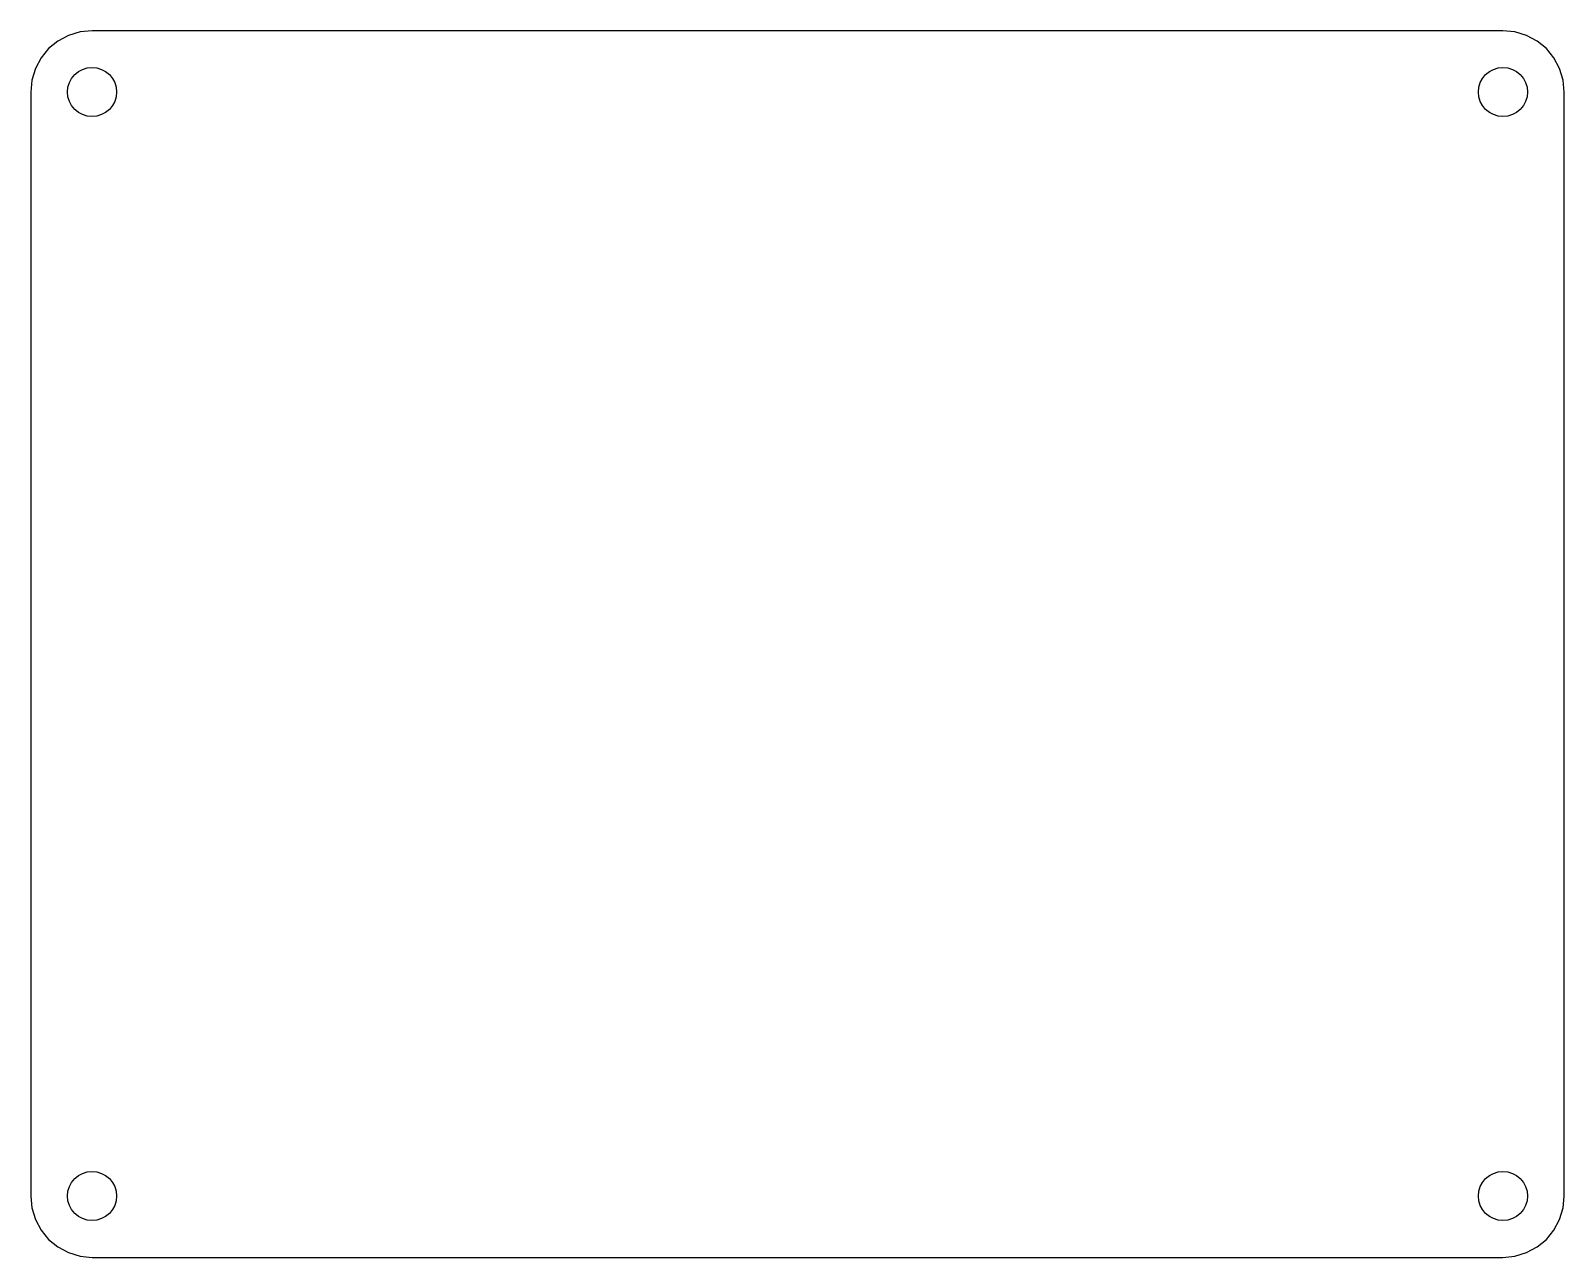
# Model space of a CAD drawing. Header units: metres. Extents: x 0 to 100, y 0 to 80.
import ezdxf

# ---------------------------------------------------------------- set-up
doc = ezdxf.new("R2010")
doc.units = ezdxf.units.M

msp = doc.modelspace()

# ---------------------------------------------------------------- linework, layer by layer
for p, q in [((4, 80), (3.21964, 79.9231)), ((96, 80), (4, 80)), ((96.7803, 79.9231), (96, 80)), ((1.77771, 79.3259), (1.17157, 78.8284)), ((2.46925, 79.6955), (1.77771, 79.3259)), ((3.21964, 79.9231), (2.46925, 79.6955)), ((97.5307, 79.6955), (96.7803, 79.9231)), ((98.2223, 79.3259), (97.5307, 79.6955)), ((98.8284, 78.8284), (98.2223, 79.3259)), ((0.674118, 78.2223), (0.304474, 77.5307)), ((1.17157, 78.8284), (0.674118, 78.2223)), ((99.3259, 78.2223), (98.8284, 78.8284)), ((99.6955, 77.5307), (99.3259, 78.2223)), ((0.304474, 77.5307), (0.076858, 76.7803)), ((2.66965, 76.8889), (2.86862, 77.1314)), ((2.86862, 77.1314), (3.11108, 77.3303)), ((3.11108, 77.3303), (3.3877, 77.4782)), ((3.3877, 77.4782), (3.68785, 77.5692)), ((3.68785, 77.5692), (4, 77.6)), ((4, 77.6), (4.31213, 77.5692)), ((4.31213, 77.5692), (4.61229, 77.4782)), ((4.61229, 77.4782), (4.8889, 77.3303)), ((4.8889, 77.3303), (5.13136, 77.1314)), ((5.13136, 77.1314), (5.33034, 76.8889)), ((94.6696, 76.8889), (94.8686, 77.1314)), ((94.8686, 77.1314), (95.1111, 77.3303)), ((95.1111, 77.3303), (95.3877, 77.4782)), ((95.3877, 77.4782), (95.6879, 77.5692)), ((95.6879, 77.5692), (96, 77.6)), ((96, 77.6), (96.3121, 77.5692)), ((96.3121, 77.5692), (96.6123, 77.4782)), ((96.6123, 77.4782), (96.8889, 77.3303)), ((96.8889, 77.3303), (97.1314, 77.1314)), ((97.1314, 77.1314), (97.3303, 76.8889)), ((99.9231, 76.7803), (99.6955, 77.5307)), ((0.076858, 76.7803), (0, 76)), ((0, 76), (0, 4)), ((2.39999, 76), (2.43074, 76.3121)), ((2.43074, 75.6879), (2.39999, 76)), ((2.43074, 76.3121), (2.52179, 76.6123)), ((2.52179, 76.6123), (2.66965, 76.8889)), ((5.33034, 76.8889), (5.4782, 76.6123)), ((5.4782, 76.6123), (5.56924, 76.3121)), ((5.56924, 76.3121), (5.59999, 76)), ((5.59999, 76), (5.56924, 75.6879)), ((94.4, 76), (94.4307, 76.3121)), ((94.4307, 75.6879), (94.4, 76)), ((94.4307, 76.3121), (94.5218, 76.6123)), ((94.5218, 76.6123), (94.6696, 76.8889)), ((97.3303, 76.8889), (97.4782, 76.6123)), ((97.4782, 76.6123), (97.5692, 76.3121)), ((97.5692, 76.3121), (97.6, 76)), ((97.6, 76), (97.5692, 75.6879)), ((100, 76), (99.9231, 76.7803)), ((100, 4), (100, 76)), ((2.52179, 75.3877), (2.43074, 75.6879)), ((2.66965, 75.1111), (2.52179, 75.3877)), ((2.86862, 74.8686), (2.66965, 75.1111)), ((5.33034, 75.1111), (5.13136, 74.8686)), ((5.4782, 75.3877), (5.33034, 75.1111)), ((5.56924, 75.6879), (5.4782, 75.3877)), ((94.5218, 75.3877), (94.4307, 75.6879)), ((94.6696, 75.1111), (94.5218, 75.3877)), ((94.8686, 74.8686), (94.6696, 75.1111)), ((97.3303, 75.1111), (97.1314, 74.8686)), ((97.4782, 75.3877), (97.3303, 75.1111)), ((97.5692, 75.6879), (97.4782, 75.3877)), ((3.11108, 74.6696), (2.86862, 74.8686)), ((3.3877, 74.5218), (3.11108, 74.6696)), ((3.68785, 74.4307), (3.3877, 74.5218)), ((3.99998, 74.4), (3.68785, 74.4307)), ((4.31213, 74.4307), (3.99998, 74.4)), ((4.61229, 74.5218), (4.31213, 74.4307)), ((4.8889, 74.6696), (4.61229, 74.5218)), ((5.13136, 74.8686), (4.8889, 74.6696)), ((95.1111, 74.6696), (94.8686, 74.8686)), ((95.3877, 74.5218), (95.1111, 74.6696)), ((95.6879, 74.4307), (95.3877, 74.5218)), ((96, 74.4), (95.6879, 74.4307)), ((96.3121, 74.4307), (96, 74.4)), ((96.6123, 74.5218), (96.3121, 74.4307)), ((96.8889, 74.6696), (96.6123, 74.5218)), ((97.1314, 74.8686), (96.8889, 74.6696)), ((2.66965, 4.8889), (2.86862, 5.13136)), ((2.86862, 5.13136), (3.11108, 5.33034)), ((3.11108, 5.33034), (3.3877, 5.4782)), ((3.3877, 5.4782), (3.68785, 5.56924)), ((3.68785, 5.56924), (4, 5.59999)), ((4, 5.59999), (4.31213, 5.56924)), ((4.31213, 5.56924), (4.61229, 5.4782)), ((4.61229, 5.4782), (4.8889, 5.33034)), ((4.8889, 5.33034), (5.13136, 5.13136)), ((5.13136, 5.13136), (5.33034, 4.8889)), ((94.6696, 4.8889), (94.8686, 5.13136)), ((94.8686, 5.13136), (95.1111, 5.33034)), ((95.1111, 5.33034), (95.3877, 5.4782)), ((95.3877, 5.4782), (95.6879, 5.56924)), ((95.6879, 5.56924), (96, 5.59999)), ((96, 5.59999), (96.3121, 5.56924)), ((96.3121, 5.56924), (96.6123, 5.4782)), ((96.6123, 5.4782), (96.8889, 5.33034)), ((96.8889, 5.33034), (97.1314, 5.13136)), ((97.1314, 5.13136), (97.3303, 4.8889)), ((0, 4), (0.076858, 3.21964)), ((2.39999, 4), (2.43074, 4.31213)), ((2.43074, 3.68785), (2.39999, 4)), ((2.43074, 4.31213), (2.52179, 4.61229)), ((2.52179, 4.61229), (2.66965, 4.8889)), ((5.33034, 4.8889), (5.4782, 4.61229)), ((5.4782, 4.61229), (5.56924, 4.31213)), ((5.56924, 4.31213), (5.59999, 4)), ((5.59999, 4), (5.56924, 3.68785)), ((94.4, 4), (94.4307, 4.31213)), ((94.4307, 3.68785), (94.4, 4)), ((94.4307, 4.31213), (94.5218, 4.61229)), ((94.5218, 4.61229), (94.6696, 4.8889)), ((97.3303, 4.8889), (97.4782, 4.61229)), ((97.4782, 4.61229), (97.5692, 4.31213)), ((97.5692, 4.31213), (97.6, 4)), ((97.6, 4), (97.5692, 3.68785)), ((99.9231, 3.21964), (100, 4)), ((0.076858, 3.21964), (0.304474, 2.46925)), ((2.52179, 3.3877), (2.43074, 3.68785)), ((2.66965, 3.11108), (2.52179, 3.3877)), ((2.86862, 2.86862), (2.66965, 3.11108)), ((5.33034, 3.11108), (5.13136, 2.86862)), ((5.4782, 3.3877), (5.33034, 3.11108)), ((5.56924, 3.68785), (5.4782, 3.3877)), ((94.5218, 3.3877), (94.4307, 3.68785)), ((94.6696, 3.11108), (94.5218, 3.3877)), ((94.8686, 2.86862), (94.6696, 3.11108)), ((97.3303, 3.11108), (97.1314, 2.86862)), ((97.4782, 3.3877), (97.3303, 3.11108)), ((97.5692, 3.68785), (97.4782, 3.3877)), ((99.6955, 2.46925), (99.9231, 3.21964)), ((0.304474, 2.46925), (0.674118, 1.77771)), ((3.11108, 2.66965), (2.86862, 2.86862)), ((3.3877, 2.52179), (3.11108, 2.66965)), ((3.68785, 2.43074), (3.3877, 2.52179)), ((3.99998, 2.39999), (3.68785, 2.43074)), ((4.31213, 2.43074), (3.99998, 2.39999)), ((4.61229, 2.52179), (4.31213, 2.43074)), ((4.8889, 2.66965), (4.61229, 2.52179)), ((5.13136, 2.86862), (4.8889, 2.66965)), ((95.1111, 2.66965), (94.8686, 2.86862)), ((95.3877, 2.52179), (95.1111, 2.66965)), ((95.6879, 2.43074), (95.3877, 2.52179)), ((96, 2.39999), (95.6879, 2.43074)), ((96.3121, 2.43074), (96, 2.39999)), ((96.6123, 2.52179), (96.3121, 2.43074)), ((96.8889, 2.66965), (96.6123, 2.52179)), ((97.1314, 2.86862), (96.8889, 2.66965)), ((99.3259, 1.77771), (99.6955, 2.46925)), ((0.674118, 1.77771), (1.17157, 1.17157)), ((1.17157, 1.17157), (1.77771, 0.674118)), ((98.2223, 0.674118), (98.8284, 1.17157)), ((98.8284, 1.17157), (99.3259, 1.77771)), ((1.77771, 0.674118), (2.46925, 0.304474)), ((2.46925, 0.304474), (3.21964, 0.076858)), ((3.21964, 0.076858), (3.99998, 0)), ((3.99998, 0), (96, 0)), ((96, 0), (96.7803, 0.076858)), ((96.7803, 0.076858), (97.5307, 0.304474)), ((97.5307, 0.304474), (98.2223, 0.674118))]:
    msp.add_line(p, q)

doc.saveas('drawing.dxf')
